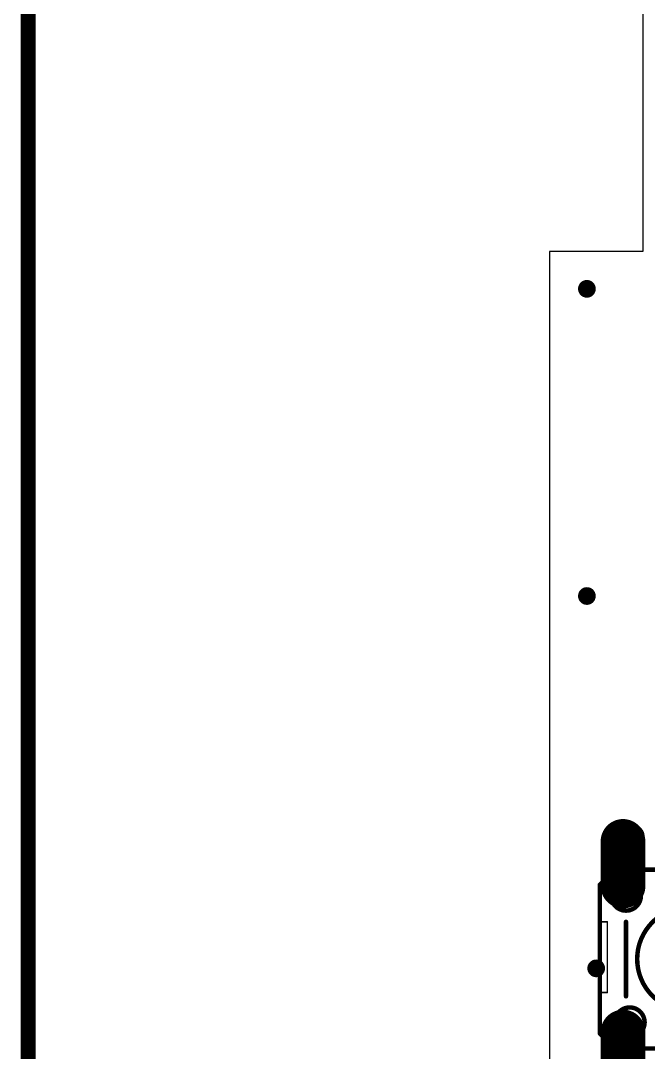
# Model space of a CAD drawing. Extents: x -1.91 to 1.91, y -2.61 to 1.61.
# Drawn here: x -1.91 to -1.068, y -1.125 to 0.26 of the extents above; entities that cross this region are included whole.
import ezdxf

# ---------------------------------------------------------------- set-up
doc = ezdxf.new("R2010")
doc.units = 0
for name, color, linetype in [('1', 22, 'CONTINUOUS'), ('17', 82, 'CONTINUOUS'), ('18', 82, 'CONTINUOUS'), ('20', 30, 'CONTINUOUS'), ('21', 253, 'CONTINUOUS'), ('51', 253, 'CONTINUOUS')]:
    doc.layers.add(name, color=color, linetype=linetype)

# ---------------------------------------------------------------- blocks, each defined once
blk = doc.blocks.new('LONGP100')
at = {"const_width": 1}
blk.add_lwpolyline([(-0.5, 0), (0.5, 0)], dxfattribs=at)
at = {"const_width": 0.5}
for points in [[(-0.5, 0.25, 1), (-0.5, -0.25)], [(0.5, -0.25, 1), (0.5, 0.25)]]:
    blk.add_lwpolyline(points, format="xyb", dxfattribs=at)
blk = doc.blocks.new('ROUNDV')
at = {"const_width": 0.5}
blk.add_lwpolyline([(0, -0.25, 1), (0, 0.25, 1), (0, -0.25)], format="xyb", dxfattribs=at)

msp = doc.modelspace()

# ---------------------------------------------------------------- linework, layer by layer
at = {"layer": '1', "const_width": 0.02}
msp.add_lwpolyline([(-1.9, -2.2), (-1.9, 1.4)], dxfattribs=at)
at = {"layer": '20'}
for p, q in [((-1.075, 0.325), (-1.075, -0.05)), ((-1.2, -0.05), (-1.2, -1.275)), ((-1.075, -0.05), (-1.2, -0.05))]:
    msp.add_line(p, q, dxfattribs=at)
at = {"layer": '21'}
for points, const_width in [([(-1.1325, -0.915), (-1.1325, -0.95)], 0.006), ([(-1.1325, -0.95), (-1.1325, -1.045)], 0.006), ([(-1.1225, -0.95), (-1.1325, -0.95)], 0.002), ([(-1.1225, -1.045), (-1.1225, -0.95)], 0.002), ([(-1.1325, -1.045), (-1.1325, -1.085)], 0.006), ([(-1.1225, -1.045), (-1.1325, -1.045)], 0.002)]:
    msp.add_lwpolyline(points, dxfattribs=dict(at, const_width=const_width))
for points, const_width in [([(-1.131, -0.915, 1), (-1.134, -0.915)], 0.003), ([(-1.0125, -1.07, 1), (-1.0125, -0.93, 1), (-1.0125, -1.07)], 0.006), ([(-1.131, -0.95, 1), (-1.134, -0.95)], 0.003), ([(-1.134, -0.95, 1), (-1.131, -0.95)], 0.003), ([(-1.1325, -0.9495, 1), (-1.1325, -0.9505)], 0.001), ([(-1.122, -0.95, 1), (-1.123, -0.95)], 0.001), ([(-1.1225, -0.9505, 1), (-1.1225, -0.9495)], 0.001), ([(-1.131, -1.045, 1), (-1.134, -1.045)], 0.003), ([(-1.134, -1.045, 1), (-1.131, -1.045)], 0.003), ([(-1.1325, -1.0445, 1), (-1.1325, -1.0455)], 0.001), ([(-1.123, -1.045, 1), (-1.122, -1.045)], 0.001), ([(-1.1225, -1.0455, 1), (-1.1225, -1.0445)], 0.001), ([(-1.134, -1.085, 1), (-1.131, -1.085)], 0.003)]:
    msp.add_lwpolyline(points, format="xyb", dxfattribs=dict(at, const_width=const_width))
at = {"layer": '51'}
for points, const_width in [([(-1.1, -0.8325, 1), (-1.12, -0.8325)], 0.005), ([(-1.11875, -0.8325, 1), (-1.12125, -0.8325)], 0.0025), ([(-1.12125, -0.8325, 1), (-1.11875, -0.8325)], 0.0025), ([(-1.075, -0.835, 1), (-1.1, -0.835)], 0.005), ([(-1.09875, -0.8325, 1), (-1.10125, -0.8325)], 0.0025), ([(-1.10125, -0.8325, 1), (-1.09875, -0.8325)], 0.0025), ([(-1.10125, -0.835, 1), (-1.09875, -0.835)], 0.0025), ([(-1.10125, -0.8425, 1), (-1.09875, -0.8425)], 0.0025), ([(-1.07375, -0.835, 1), (-1.07625, -0.835)], 0.0025), ([(-1.07625, -0.835, 1), (-1.07375, -0.835)], 0.0025), ([(-1.12125, -0.8475, 1), (-1.11875, -0.8475)], 0.0025), ([(-1.07625, -0.8475, 1), (-1.07375, -0.8475)], 0.0025), ([(-1.1125, -0.8785, 1), (-1.1125, -0.8815)], 0.003), ([(-1.111439, -0.881061, 1), (-1.113561, -0.878939)], 0.003), ([(-1.131, -0.9, 1), (-1.134, -0.9)], 0.003), ([(-1.133561, -0.898939, 1), (-1.131439, -0.901061)], 0.003), ([(-1.0975, -0.935, 1), (-1.0975, -0.895, 1), (-1.0975, -0.935)], 0.006), ([(-1.134, -0.915, 1), (-1.131, -0.915)], 0.003), ([(-1.096, -0.95, 1), (-1.099, -0.95)], 0.003), ([(-1.099, -1.05, 1), (-1.096, -1.05)], 0.003), ([(-1.0925, -1.105, 1), (-1.0925, -1.065, 1), (-1.0925, -1.105)], 0.006), ([(-1.131, -1.085, 1), (-1.134, -1.085)], 0.003), ([(-1.131439, -1.098939, 1), (-1.133561, -1.101061)], 0.003), ([(-1.134, -1.1, 1), (-1.131, -1.1)], 0.003), ([(-1.1125, -1.1185, 1), (-1.1125, -1.1215)], 0.003), ([(-1.113561, -1.121061, 1), (-1.111439, -1.118939)], 0.003)]:
    msp.add_lwpolyline(points, format="xyb", dxfattribs=dict(at, const_width=const_width))
for points, const_width in [([(-1.12, -0.8475), (-1.12, -0.8325)], 0.005), ([(-1.1, -0.8325), (-1.1, -0.8425)], 0.005), ([(-1.075, -0.8475), (-1.075, -0.835)], 0.005), ([(-1.1325, -0.9), (-1.1125, -0.88)], 0.006), ([(-1.1125, -0.88), (-1.0525, -0.88)], 0.006), ([(-1.1325, -0.9), (-1.1325, -0.915)], 0.006), ([(-1.0975, -0.95), (-1.0975, -1.05)], 0.006), ([(-1.1325, -1.1), (-1.1325, -1.085)], 0.006), ([(-1.1325, -1.1), (-1.1125, -1.12)], 0.006), ([(-1.1125, -1.12), (-1.0525, -1.12)], 0.006)]:
    msp.add_lwpolyline(points, dxfattribs=dict(at, const_width=const_width))

# ---------------------------------------------------------------- block references
at = {"layer": '17', "xscale": 0.06, "yscale": 0.06, "rotation": 270}
for p in [(-1.1015, -0.872), (-1.1015, -1.128)]:
    msp.add_blockref('LONGP100', p, dxfattribs=at)
at = {"layer": '18', "xscale": 0.02378, "yscale": 0.02378}
for p in [(-1.15, -0.1), (-1.15, -0.5125), (-1.1375, -1.0125)]:
    msp.add_blockref('ROUNDV', p, dxfattribs=at)

doc.saveas('drawing.dxf')
